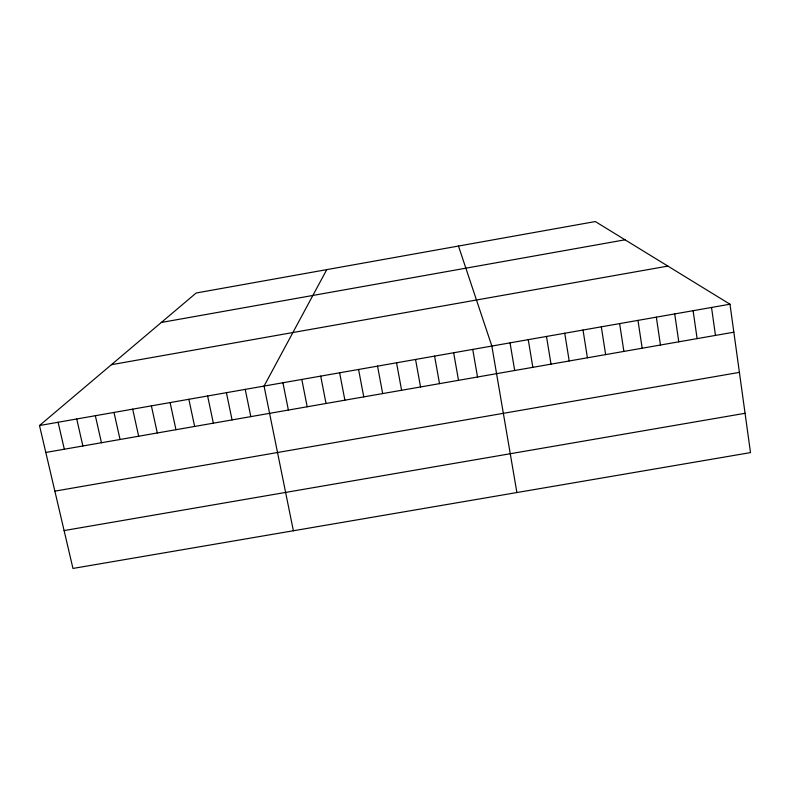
<?xml version="1.0" encoding="UTF-8"?>
<svg xmlns="http://www.w3.org/2000/svg" width="790" height="790" viewBox="0 0 790 790"><rect width="100%" height="100%" fill="white"/><g stroke="black" fill="none" stroke-linecap="round" stroke-linejoin="round"><path stroke-width="1.19" d="M326.774 269.627L264.058 386.073L293.386 530.762M39.5 425.524L196.157 293.001L595.305 221.556L729.98 304.219L750.5 452.601L72.966 568.445L39.5 425.524L729.98 304.219M161.328 322.468L625.038 239.805M111.41 364.694L667.856 266.092M45.81 452.463L733.841 332.195M54.866 491.143L739.401 372.366M64.099 530.574L745.059 413.298M458.476 246.055L491.844 346.06L516.897 492.545M58.095 422.265L64.336 449.224M76.709 418.986L82.881 445.975M95.343 415.718L101.456 442.736M113.997 412.439L120.05 439.487M132.681 409.161L138.665 436.228M151.384 405.872L157.299 432.969M170.107 402.584L175.963 429.711M188.85 399.286L194.646 426.442M207.622 395.988L213.349 423.173M226.414 392.689L232.072 419.905M245.226 389.381L250.815 416.626M282.919 382.765L288.38 410.059M301.8 379.447L307.192 406.771M320.701 376.129L326.033 403.483M339.631 372.801L344.884 400.184M358.571 369.473L363.765 396.876M377.541 366.135L382.676 393.578M396.541 362.798L401.597 390.27M415.55 359.46L420.547 386.952M434.589 356.112L439.517 383.644M453.657 352.765L458.516 380.316M472.736 349.417L477.525 376.998M510.034 342.86L514.695 370.5M528.253 339.661L532.845 367.33M546.482 336.461L551.015 364.151M564.741 333.252L569.205 360.971M583.02 330.042L587.414 357.791M601.308 326.823L605.644 354.601M619.627 323.604L623.893 351.412M637.965 320.385L642.171 348.222M656.332 317.155L660.46 345.023M674.709 313.926L678.778 341.823M693.106 310.697L697.116 338.614M711.533 307.458L715.473 335.404"/></g></svg>
